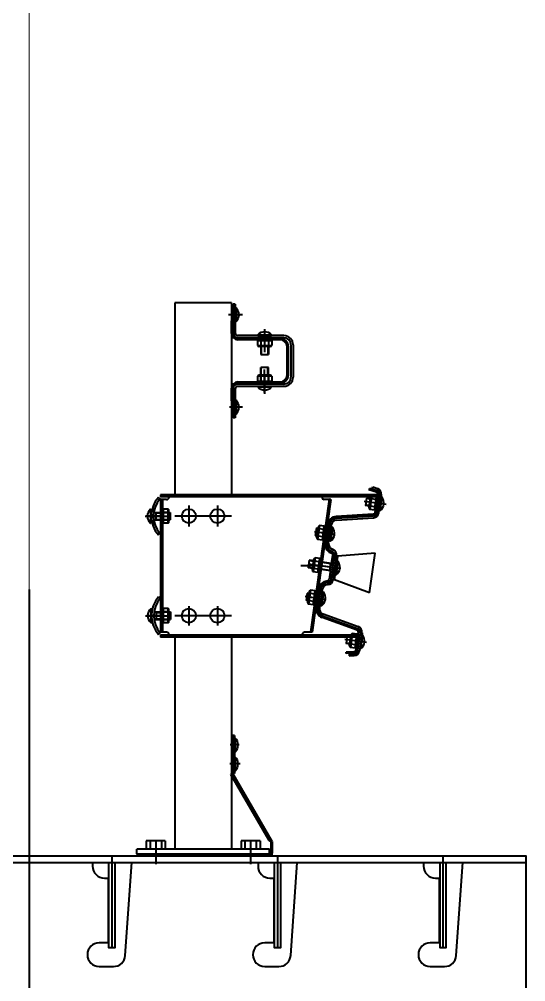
# Model space of a CAD drawing. Header units: millimetres. Extents: x 82 to 1107, y 39 to 638.
# Drawn here: x 1060.233 to 1061.304, y 468.68 to 470.715 of the extents above; entities that cross this region are included whole.
import ezdxf

# ---------------------------------------------------------------- set-up
doc = ezdxf.new("R2010")
doc.units = ezdxf.units.MM
doc.linetypes.add('CENTER2', pattern=[28.575, 19.05, -3.175, 3.175, -3.175])
doc.layers.add('axis', color=40, linetype='CENTER2', lineweight=20)
doc.layers.add('elevation', color=250, linetype='Continuous', lineweight=40)

msp = doc.modelspace()

# ---------------------------------------------------------------- linework, layer by layer
at = {"layer": 'axis'}
msp.add_line((1060.2535, 475.674), (1060.2535, 463.9072), dxfattribs=at)
at = {"layer": 'elevation'}
for p, q in [((1060.6814, 470.1154), (1060.5612, 470.1154)), ((1060.5612, 470.1154), (1060.5612, 469.7096)), ((1060.6814, 470.1154), (1060.6814, 469.7096)), ((1060.6893, 470.1128), (1060.6848, 470.1128)), ((1060.6848, 470.1128), (1060.6848, 470.0512)), ((1060.6893, 470.1128), (1060.6893, 470.0512)), ((1060.6848, 470.0983), (1060.6814, 470.0983)), ((1060.6911, 470.1049), (1060.6893, 470.1049)), ((1060.6893, 470.1049), (1060.6893, 470.0758)), ((1060.6911, 470.1049), (1060.6911, 470.0758)), ((1060.7045, 470.0903), (1060.6748, 470.0903)), ((1060.6848, 470.0823), (1060.6814, 470.0823)), ((1060.6844, 470.0775), (1060.6814, 470.0775)), ((1060.6814, 470.0504), (1060.6814, 470.0775)), ((1060.6844, 470.0504), (1060.6844, 470.0775)), ((1060.6911, 470.0758), (1060.6893, 470.0758)), ((1060.7514, 470.0599), (1060.7514, 470.0295)), ((1060.7514, 470.0589), (1060.7514, 470.011)), ((1060.792, 470.0462), (1060.6943, 470.0462)), ((1060.792, 470.0417), (1060.6943, 470.0417)), ((1060.7837, 470.0404), (1060.6945, 470.0404)), ((1060.7837, 470.0374), (1060.6945, 470.0374)), ((1060.7664, 470.0354), (1060.7364, 470.0354)), ((1060.7364, 470.0354), (1060.7364, 470.0254)), ((1060.7369, 470.048), (1060.7659, 470.048)), ((1060.7369, 470.048), (1060.7369, 470.0462)), ((1060.7369, 470.0462), (1060.7659, 470.0462)), ((1060.7434, 470.0417), (1060.7434, 470.0404)), ((1060.7434, 470.0354), (1060.7434, 470.0254)), ((1060.7434, 470.0354), (1060.7434, 470.0254)), ((1060.7594, 470.0417), (1060.7594, 470.0404)), ((1060.7594, 470.0354), (1060.7594, 470.0254)), ((1060.7594, 470.0354), (1060.7594, 470.0254)), ((1060.7659, 470.048), (1060.7659, 470.0462)), ((1060.7664, 470.0354), (1060.7664, 470.0254)), ((1060.7364, 470.0254), (1060.7664, 470.0254)), ((1060.7634, 470.0234), (1060.7394, 470.0234)), ((1060.7434, 470.0234), (1060.7434, 470.0061)), ((1060.7444, 470.0234), (1060.7444, 470.0061)), ((1060.7584, 470.0234), (1060.7584, 470.0061)), ((1060.7594, 470.0234), (1060.7594, 470.0061)), ((1060.7987, 469.9632), (1060.7987, 470.0224)), ((1060.8017, 469.9632), (1060.8017, 470.0224)), ((1060.807, 470.0266), (1060.807, 469.9585)), ((1060.8115, 470.0266), (1060.8115, 469.9585)), ((1060.7434, 470.0061), (1060.7594, 470.0061)), ((1060.7594, 469.979), (1060.7434, 469.979)), ((1060.7434, 469.9622), (1060.7434, 469.979)), ((1060.7444, 469.9622), (1060.7444, 469.979)), ((1060.7514, 469.9262), (1060.7514, 469.9742)), ((1060.7584, 469.9622), (1060.7584, 469.979)), ((1060.7594, 469.9622), (1060.7594, 469.979)), ((1060.7664, 469.9602), (1060.7364, 469.9602)), ((1060.7364, 469.9602), (1060.7364, 469.9502)), ((1060.7364, 469.9502), (1060.7664, 469.9502)), ((1060.7634, 469.9622), (1060.7394, 469.9622)), ((1060.7434, 469.9602), (1060.7434, 469.9502)), ((1060.7434, 469.9502), (1060.7434, 469.9602)), ((1060.7514, 469.9622), (1060.7514, 469.9482)), ((1060.7514, 469.9571), (1060.7514, 469.9231)), ((1060.7594, 469.9602), (1060.7594, 469.9502)), ((1060.7594, 469.9502), (1060.7594, 469.9602)), ((1060.7664, 469.9602), (1060.7664, 469.9502)), ((1060.6814, 469.9081), (1060.6814, 469.9352)), ((1060.6844, 469.9081), (1060.6844, 469.9352)), ((1060.6848, 469.9339), (1060.6848, 469.8723)), ((1060.6893, 469.9339), (1060.6893, 469.8723)), ((1060.792, 469.9434), (1060.6943, 469.9434)), ((1060.792, 469.9389), (1060.6943, 469.9389)), ((1060.6945, 469.9482), (1060.7837, 469.9482)), ((1060.6945, 469.9452), (1060.7837, 469.9452)), ((1060.7659, 469.9389), (1060.7369, 469.9389)), ((1060.7369, 469.9372), (1060.7369, 469.9389)), ((1060.7659, 469.9372), (1060.7369, 469.9372)), ((1060.7434, 469.9434), (1060.7434, 469.9452)), ((1060.7594, 469.9434), (1060.7594, 469.9452)), ((1060.7659, 469.9372), (1060.7659, 469.9389)), ((1060.6911, 469.9094), (1060.6893, 469.9094)), ((1060.6893, 469.9094), (1060.6893, 469.8804)), ((1060.6911, 469.9094), (1060.6911, 469.8804)), ((1060.7045, 469.8949), (1060.6771, 469.8949)), ((1060.6844, 469.9081), (1060.6814, 469.9081)), ((1060.6848, 469.9029), (1060.6814, 469.9029)), ((1060.6848, 469.8869), (1060.6814, 469.8869)), ((1060.6893, 469.8723), (1060.6848, 469.8723)), ((1060.6911, 469.8804), (1060.6893, 469.8804)), ((1060.979, 469.7224), (1060.9803, 469.7262)), ((1060.9803, 469.7262), (1060.9903, 469.7227)), ((1060.5311, 469.7096), (1060.5311, 469.7056)), ((1060.9891, 469.7096), (1060.5311, 469.7096)), ((1060.5311, 469.7096), (1060.5311, 469.7056)), ((1060.9891, 469.7056), (1060.5311, 469.7056)), ((1060.5493, 469.7056), (1060.5493, 469.7046)), ((1060.5612, 469.7146), (1060.5612, 469.7096)), ((1060.6814, 469.7146), (1060.6814, 469.7096)), ((1060.8726, 469.7056), (1060.8726, 469.7053)), ((1060.9728, 469.7232), (1060.9719, 469.7203)), ((1060.9876, 469.7153), (1060.9719, 469.7203)), ((1060.9721, 469.6818), (1060.9754, 469.7056)), ((1060.9887, 469.7181), (1060.9728, 469.7232)), ((1060.9774, 469.7056), (1060.9736, 469.6785)), ((1060.979, 469.7224), (1060.989, 469.7189)), ((1060.9836, 469.6771), (1060.9876, 469.7056)), ((1060.9849, 469.6724), (1060.9903, 469.7109)), ((1060.9889, 469.6721), (1060.9943, 469.7102)), ((1060.989, 469.6728), (1060.9942, 469.7093)), ((1060.9891, 469.7096), (1060.9891, 469.7056)), ((1060.9929, 469.6715), (1060.9982, 469.7097)), ((1060.5266, 469.7042), (1060.5301, 469.7011)), ((1060.5442, 469.6996), (1060.5311, 469.6996)), ((1060.5311, 469.6996), (1060.5311, 469.4189)), ((1060.5351, 469.6996), (1060.5351, 469.4189)), ((1060.5912, 469.6868), (1060.5912, 469.6424)), ((1060.5912, 469.6855), (1060.5912, 469.6424)), ((1060.6514, 469.6868), (1060.6514, 469.6424)), ((1060.6514, 469.6855), (1060.6514, 469.6424)), ((1060.8876, 469.7002), (1060.8482, 469.4195)), ((1060.8916, 469.6996), (1060.8521, 469.4189)), ((1060.8875, 469.6996), (1060.8776, 469.6996)), ((1060.8916, 469.6996), (1060.8876, 469.7002)), ((1061.0081, 469.6889), (1060.9621, 469.6954)), ((1060.9669, 469.7028), (1060.9647, 469.6869)), ((1060.9726, 469.6858), (1060.9647, 469.6869)), ((1060.9728, 469.6868), (1060.9648, 469.6879)), ((1060.9747, 469.7007), (1060.9668, 469.7018)), ((1060.9749, 469.7016), (1060.9669, 469.7028)), ((1060.9845, 469.6841), (1060.9746, 469.6855)), ((1060.9868, 469.7), (1060.9768, 469.7014)), ((1060.9994, 469.7048), (1060.9953, 469.676)), ((1060.9994, 469.7048), (1060.9976, 469.705)), ((1060.5098, 469.6789), (1060.5115, 469.6789)), ((1060.5098, 469.6789), (1060.5098, 469.6499)), ((1060.5115, 469.6789), (1060.5115, 469.6499)), ((1060.5115, 469.6724), (1060.5121, 469.6724)), ((1060.5168, 469.6724), (1060.5311, 469.6724)), ((1060.5216, 469.6724), (1060.5216, 469.6564)), ((1060.5216, 469.6714), (1060.5311, 469.6714)), ((1060.5351, 469.6524), (1060.5351, 469.6764)), ((1060.5351, 469.6724), (1060.5516, 469.6724)), ((1060.5371, 469.6794), (1060.5371, 469.6494)), ((1060.5471, 469.6794), (1060.5371, 469.6794)), ((1060.5471, 469.6724), (1060.5371, 469.6724)), ((1060.5471, 469.6494), (1060.5471, 469.6794)), ((1060.5491, 469.6524), (1060.5491, 469.6764)), ((1060.5491, 469.6714), (1060.5516, 469.6714)), ((1060.5516, 469.6724), (1060.5516, 469.6564)), ((1060.9812, 469.6689), (1060.9027, 469.6638)), ((1060.903, 469.66), (1060.9815, 469.6652)), ((1060.9816, 469.666), (1060.9031, 469.6608)), ((1060.9836, 469.6771), (1060.9736, 469.6785)), ((1060.9953, 469.676), (1060.9936, 469.6762)), ((1060.4988, 469.6644), (1060.5467, 469.6644)), ((1060.5377, 469.6644), (1060.5008, 469.6644)), ((1060.5098, 469.6499), (1060.5115, 469.6499)), ((1060.5115, 469.6564), (1060.5121, 469.6564)), ((1060.5168, 469.6564), (1060.5311, 469.6564)), ((1060.5216, 469.6574), (1060.5311, 469.6574)), ((1060.5351, 469.6564), (1060.5516, 469.6564)), ((1060.5471, 469.6564), (1060.5371, 469.6564)), ((1060.5471, 469.6494), (1060.5371, 469.6494)), ((1060.5491, 469.6574), (1060.5516, 469.6574)), ((1060.6814, 469.6645), (1060.5612, 469.6645)), ((1060.8677, 469.6449), (1060.8635, 469.6151)), ((1060.8776, 469.6435), (1060.8677, 469.6449)), ((1060.8787, 469.6082), (1060.8842, 469.6468)), ((1060.8787, 469.6082), (1060.8842, 469.6468)), ((1060.8826, 469.6068), (1060.8882, 469.647)), ((1060.8827, 469.6077), (1060.8881, 469.6463)), ((1060.8867, 469.6071), (1060.8921, 469.6457)), ((1060.9032, 469.656), (1060.9818, 469.6612)), ((1060.5266, 469.6246), (1060.5301, 469.6277)), ((1060.898, 469.6254), (1060.8565, 469.6312)), ((1060.8998, 469.6252), (1060.8583, 469.631)), ((1060.8608, 469.6387), (1060.8585, 469.6229)), ((1060.8646, 469.6372), (1060.8606, 469.6377)), ((1060.8647, 469.6382), (1060.8608, 469.6387)), ((1060.8619, 469.6183), (1060.8653, 469.6422)), ((1060.8775, 469.6283), (1060.8636, 469.6302)), ((1060.8766, 469.6365), (1060.8667, 469.6379)), ((1060.8734, 469.6137), (1060.8776, 469.6435)), ((1060.8758, 469.6164), (1060.8792, 469.6402)), ((1060.8932, 469.6408), (1060.8892, 469.612)), ((1060.895, 469.6405), (1060.8909, 469.6117)), ((1060.8932, 469.6408), (1060.8914, 469.641)), ((1060.895, 469.6405), (1060.8932, 469.6408)), ((1060.8625, 469.6223), (1060.8585, 469.6229)), ((1060.8626, 469.6233), (1060.8587, 469.6239)), ((1060.8734, 469.6137), (1060.8635, 469.6151)), ((1060.8744, 469.6206), (1060.8645, 469.622)), ((1060.8827, 469.6077), (1060.8827, 469.6032)), ((1060.8892, 469.612), (1060.8874, 469.6122)), ((1060.8909, 469.6117), (1060.8892, 469.612)), ((1060.8928, 469.5863), (1060.8911, 469.587)), ((1060.8942, 469.589), (1060.8924, 469.5897)), ((1060.8943, 469.5899), (1060.8926, 469.5906)), ((1060.8958, 469.5936), (1060.8941, 469.5943)), ((1060.985, 469.5864), (1060.9061, 469.5797)), ((1060.9731, 469.502), (1060.985, 469.5864)), ((1060.8454, 469.5711), (1060.8432, 469.5552)), ((1060.9082, 469.5541), (1060.8443, 469.5631)), ((1060.855, 469.5687), (1060.8453, 469.5701)), ((1060.8551, 469.5697), (1060.8454, 469.5711)), ((1060.8523, 469.5499), (1060.8557, 469.5737)), ((1060.8581, 469.5764), (1060.8539, 469.5466)), ((1060.867, 469.568), (1060.8571, 469.5694)), ((1060.868, 469.575), (1060.8581, 469.5764)), ((1060.867, 469.568), (1060.8611, 469.5689)), ((1060.867, 469.568), (1060.8611, 469.5689)), ((1060.8638, 469.5452), (1060.868, 469.575)), ((1060.8907, 469.5637), (1060.8728, 469.5662)), ((1060.8928, 469.5644), (1060.873, 469.5672)), ((1060.8908, 469.5647), (1060.8886, 469.5488)), ((1060.8917, 469.5565), (1060.8953, 469.5821)), ((1060.8957, 469.5559), (1060.8992, 469.5813)), ((1060.8957, 469.5559), (1060.8991, 469.5805)), ((1060.9024, 469.5752), (1060.8969, 469.5355)), ((1060.9017, 469.5697), (1060.8976, 469.541)), ((1060.8991, 469.5301), (1060.9061, 469.5797)), ((1060.8996, 469.5553), (1060.9032, 469.5808)), ((1060.9046, 469.5693), (1060.9006, 469.5405)), ((1060.9064, 469.5691), (1060.9024, 469.5403)), ((1060.9061, 469.5797), (1060.9031, 469.5802)), ((1060.9064, 469.5691), (1060.9046, 469.5693)), ((1060.9061, 469.5797), (1060.9057, 469.5768)), ((1060.8719, 469.5593), (1060.8277, 469.5593)), ((1060.8529, 469.5538), (1060.8432, 469.5552)), ((1060.853, 469.5548), (1060.8433, 469.5562)), ((1060.8638, 469.5452), (1060.8539, 469.5466)), ((1060.8648, 469.5521), (1060.8549, 469.5535)), ((1060.8648, 469.5521), (1060.8588, 469.553)), ((1060.8648, 469.5521), (1060.8588, 469.553)), ((1060.9122, 469.5536), (1060.8648, 469.5602)), ((1060.8906, 469.5485), (1060.8707, 469.5513)), ((1060.8887, 469.5498), (1060.8709, 469.5523)), ((1060.8917, 469.5565), (1060.8881, 469.5309)), ((1060.8957, 469.5559), (1060.8921, 469.5305)), ((1060.8957, 469.5559), (1060.8922, 469.5313)), ((1060.8996, 469.5553), (1060.8961, 469.5299)), ((1060.8996, 469.5553), (1060.8961, 469.5299)), ((1060.9036, 469.5548), (1060.8996, 469.5553)), ((1060.8846, 469.5274), (1060.8827, 469.5272)), ((1060.885, 469.5236), (1060.8831, 469.5234)), ((1060.8851, 469.5245), (1060.8833, 469.5243)), ((1060.8962, 469.5305), (1060.8991, 469.5301)), ((1060.9731, 469.502), (1060.8991, 469.5301)), ((1060.9024, 469.5403), (1060.9006, 469.5405)), ((1060.2535, 469.5092), (1060.2535, 467.5435)), ((1060.8427, 469.4814), (1060.846, 469.5052)), ((1060.8484, 469.5079), (1060.8443, 469.4781)), ((1060.8584, 469.5065), (1060.8484, 469.5079)), ((1060.8542, 469.4767), (1060.8584, 469.5065)), ((1060.8566, 469.4794), (1060.8599, 469.5032)), ((1060.865, 469.5103), (1060.8595, 469.4717)), ((1060.865, 469.5103), (1060.8595, 469.4717)), ((1060.8691, 469.5106), (1060.8634, 469.4704)), ((1060.8689, 469.5097), (1060.8635, 469.4711)), ((1060.8729, 469.5091), (1060.8675, 469.4706)), ((1060.8722, 469.504), (1060.8681, 469.4753)), ((1060.874, 469.5038), (1060.8699, 469.475)), ((1060.8757, 469.5035), (1060.8717, 469.4748)), ((1060.874, 469.5038), (1060.8722, 469.504)), ((1060.8757, 469.5035), (1060.874, 469.5038)), ((1060.8854, 469.5196), (1060.8835, 469.5194)), ((1060.5272, 469.4938), (1060.5307, 469.4907)), ((1060.8788, 469.4884), (1060.8373, 469.4943)), ((1060.8805, 469.4882), (1060.839, 469.494)), ((1060.8415, 469.5018), (1060.8393, 469.4859)), ((1060.8432, 469.4853), (1060.8393, 469.4859)), ((1060.8434, 469.4863), (1060.8394, 469.4869)), ((1060.8453, 469.5002), (1060.8414, 469.5008)), ((1060.8455, 469.5012), (1060.8415, 469.5018)), ((1060.8552, 469.4837), (1060.8452, 469.4851)), ((1060.8574, 469.4995), (1060.8475, 469.5009)), ((1060.5104, 469.4685), (1060.5122, 469.4685)), ((1060.5104, 469.4685), (1060.5104, 469.4395)), ((1060.5122, 469.4685), (1060.5122, 469.4395)), ((1060.5122, 469.462), (1060.5127, 469.462)), ((1060.5174, 469.462), (1060.5311, 469.462)), ((1060.5222, 469.462), (1060.5222, 469.446)), ((1060.5351, 469.442), (1060.5351, 469.466)), ((1060.5351, 469.462), (1060.5522, 469.462)), ((1060.5371, 469.469), (1060.5371, 469.439)), ((1060.5471, 469.469), (1060.5371, 469.469)), ((1060.5471, 469.462), (1060.5371, 469.462)), ((1060.5471, 469.439), (1060.5471, 469.469)), ((1060.5491, 469.442), (1060.5491, 469.466)), ((1060.5522, 469.462), (1060.5522, 469.446)), ((1060.5912, 469.4741), (1060.5912, 469.4333)), ((1060.6514, 469.4741), (1060.6514, 469.4333)), ((1060.8542, 469.4767), (1060.8443, 469.4781)), ((1060.8635, 469.4711), (1060.8635, 469.4666)), ((1060.8699, 469.475), (1060.8681, 469.4753)), ((1060.8717, 469.4748), (1060.8699, 469.475)), ((1060.4995, 469.454), (1060.5474, 469.454)), ((1060.5383, 469.454), (1060.5014, 469.454)), ((1060.5122, 469.446), (1060.5127, 469.446)), ((1060.5174, 469.446), (1060.5311, 469.446)), ((1060.5222, 469.461), (1060.5311, 469.461)), ((1060.5222, 469.447), (1060.5311, 469.447)), ((1060.5351, 469.446), (1060.5522, 469.446)), ((1060.5471, 469.446), (1060.5371, 469.446)), ((1060.5491, 469.461), (1060.5522, 469.461)), ((1060.5491, 469.447), (1060.5522, 469.447)), ((1060.6814, 469.454), (1060.5612, 469.454)), ((1060.9467, 469.4237), (1060.8727, 469.4503)), ((1060.9479, 469.4264), (1060.8739, 469.453)), ((1060.874, 469.4538), (1060.9481, 469.4272)), ((1060.8753, 469.4576), (1060.9494, 469.4309)), ((1060.5104, 469.4395), (1060.5122, 469.4395)), ((1060.5471, 469.439), (1060.5371, 469.439)), ((1060.5272, 469.4142), (1060.5307, 469.4173)), ((1060.5442, 469.4189), (1060.5311, 469.4189)), ((1060.5311, 469.4129), (1060.5311, 469.4089)), ((1060.946, 469.4129), (1060.5311, 469.4129)), ((1060.946, 469.4089), (1060.5311, 469.4089)), ((1060.5493, 469.4139), (1060.5493, 469.4129)), ((1060.5612, 469.4089), (1060.5612, 468.9602)), ((1060.6814, 469.4089), (1060.6814, 468.9602)), ((1060.8308, 469.4146), (1060.8306, 469.4129)), ((1060.8521, 469.4189), (1060.8358, 469.4189)), ((1060.8521, 469.4189), (1060.8482, 469.4195)), ((1060.9671, 469.3971), (1060.9208, 469.4036)), ((1060.9255, 469.4084), (1060.9237, 469.3951)), ((1060.9311, 469.39), (1060.9337, 469.4089)), ((1060.9357, 469.4089), (1060.9326, 469.3867)), ((1060.9466, 469.4), (1060.9327, 469.4019)), ((1060.9337, 469.4089), (1060.9334, 469.4089)), ((1060.9343, 469.4129), (1060.9344, 469.4138)), ((1060.9368, 469.4165), (1060.9363, 469.4129)), ((1060.9467, 469.4151), (1060.9368, 469.4165)), ((1060.9458, 469.4082), (1060.9406, 469.4089)), ((1060.9458, 469.4082), (1060.9406, 469.4089)), ((1060.9425, 469.3854), (1060.9459, 469.4089)), ((1060.9493, 469.4193), (1060.9439, 469.3808)), ((1060.946, 469.41), (1060.9467, 469.4151)), ((1060.946, 469.4129), (1060.946, 469.4089)), ((1060.9532, 469.4178), (1060.948, 469.3813)), ((1060.9573, 469.4179), (1060.9519, 469.3798)), ((1060.9584, 469.413), (1060.9543, 469.3842)), ((1060.9584, 469.413), (1060.9566, 469.4132)), ((1060.6814, 469.3853), (1060.6814, 469.1188)), ((1060.9316, 469.394), (1060.9237, 469.3951)), ((1060.9318, 469.395), (1060.9238, 469.3961)), ((1060.9425, 469.3854), (1060.9326, 469.3867)), ((1060.9435, 469.3923), (1060.9336, 469.3937)), ((1060.9435, 469.3923), (1060.9336, 469.3937)), ((1060.9479, 469.3804), (1060.948, 469.3813)), ((1060.9543, 469.3842), (1060.9525, 469.3845)), ((1060.9401, 469.3774), (1060.9236, 469.3768)), ((1060.9237, 469.3738), (1060.9236, 469.3768)), ((1060.9404, 469.3744), (1060.9237, 469.3738)), ((1060.9299, 469.3729), (1060.9404, 469.3735)), ((1060.9299, 469.3729), (1060.9301, 469.3689)), ((1060.9301, 469.3689), (1060.9407, 469.3695)), ((1060.6844, 469.2007), (1060.6814, 469.2007)), ((1060.6814, 469.2007), (1060.6814, 469.1206)), ((1060.6844, 469.2007), (1060.6844, 469.1206)), ((1060.6874, 469.2007), (1060.6844, 469.2007)), ((1060.6844, 469.2007), (1060.6844, 469.1206)), ((1060.6874, 469.2007), (1060.6874, 469.1206)), ((1060.6892, 469.1807), (1060.6785, 469.1807)), ((1060.6972, 469.1807), (1060.6797, 469.1807)), ((1060.6874, 469.1952), (1060.6874, 469.1662)), ((1060.6892, 469.1952), (1060.6874, 469.1952)), ((1060.6892, 469.1952), (1060.6892, 469.1662)), ((1060.6892, 469.1662), (1060.6874, 469.1662)), ((1060.6885, 469.1406), (1060.6778, 469.1406)), ((1060.6915, 469.1406), (1060.6808, 469.1406)), ((1060.6995, 469.1406), (1060.682, 469.1406)), ((1060.6874, 469.1551), (1060.6874, 469.1261)), ((1060.6892, 469.1551), (1060.6874, 469.1551)), ((1060.6892, 469.1551), (1060.6892, 469.1261)), ((1060.6844, 469.1206), (1060.6801, 469.1181)), ((1060.7607, 468.9783), (1060.6801, 469.1181)), ((1060.6814, 469.1206), (1060.6822, 469.1193)), ((1060.6814, 469.1158), (1060.6814, 468.9602)), ((1060.6874, 469.1206), (1060.6844, 469.1206)), ((1060.6844, 469.1206), (1060.6852, 469.1193)), ((1060.7676, 468.9762), (1060.6844, 469.1206)), ((1060.6892, 469.1261), (1060.6874, 469.1261)), ((1060.501, 468.9782), (1060.501, 468.9602)), ((1060.5411, 468.9782), (1060.501, 468.9782)), ((1060.509, 468.9782), (1060.509, 468.9602)), ((1060.5211, 468.9782), (1060.5211, 468.9289)), ((1060.5331, 468.9782), (1060.5331, 468.9602)), ((1060.5411, 468.9782), (1060.5411, 468.9602)), ((1060.7015, 468.9782), (1060.7015, 468.9602)), ((1060.7416, 468.9782), (1060.7015, 468.9782)), ((1060.7095, 468.9782), (1060.7095, 468.9602)), ((1060.7215, 468.9782), (1060.7215, 468.9289)), ((1060.7335, 468.9782), (1060.7335, 468.9602)), ((1060.7416, 468.9782), (1060.7416, 468.9602)), ((1060.7646, 468.9762), (1060.7607, 468.9783)), ((1060.7676, 468.9762), (1060.7646, 468.9762)), ((1060.7646, 468.9762), (1060.7646, 468.9522)), ((1060.7676, 468.9762), (1060.7676, 468.9522)), ((1060.7616, 468.9602), (1060.481, 468.9602)), ((1060.481, 468.9502), (1060.481, 468.9602)), ((1060.5211, 468.9602), (1060.5211, 468.9362)), ((1060.7215, 468.9602), (1060.7215, 468.9362)), ((1060.7616, 468.9502), (1060.7616, 468.9602)), ((1059.2035, 468.9322), (1061.3035, 468.9322)), ((1060.4285, 468.9462), (1060.4285, 468.7522)), ((1060.481, 468.9502), (1060.7616, 468.9502)), ((1060.481, 468.9492), (1060.481, 468.9462)), ((1060.7616, 468.9492), (1060.481, 468.9492)), ((1060.7616, 468.9462), (1060.481, 468.9462)), ((1060.7785, 468.9462), (1060.7785, 468.7522)), ((1061.1285, 468.9462), (1061.1285, 468.7522))]:
    msp.add_line(p, q, dxfattribs=at)
for points in [[(1059.2035, 468.9462), (1061.3035, 468.9462), (1061.3035, 468.2962), (1059.2035, 468.2962), (1059.2035, 468.9462)], [(1060.4215, 468.9322), (1060.4215, 468.7522), (1060.4355, 468.7522), (1060.4355, 468.9322)], [(1060.7715, 468.9322), (1060.7715, 468.7522), (1060.7855, 468.7522), (1060.7855, 468.9322)], [(1061.1215, 468.9322), (1061.1215, 468.7522), (1061.1355, 468.7522), (1061.1355, 468.9322)]]:
    msp.add_lwpolyline(points, dxfattribs=at)
for points in [[(1060.3875, 468.9322), (1060.3875, 468.9242, 0.414214), (1060.4125, 468.8992), (1060.4205, 468.8992), (1060.4205, 468.7622), (1060.4015, 468.7622, 1), (1060.4015, 468.7122), (1060.4315, 468.7122, 0.393468), (1060.4565, 468.7354), (1060.4705, 468.9322)], [(1060.7375, 468.9322), (1060.7375, 468.9242, 0.414214), (1060.7625, 468.8992), (1060.7705, 468.8992), (1060.7705, 468.7622), (1060.7515, 468.7622, 1), (1060.7515, 468.7122), (1060.7815, 468.7122, 0.393468), (1060.8065, 468.7354), (1060.8205, 468.9322)], [(1061.0875, 468.9322), (1061.0875, 468.9242, 0.414214), (1061.1125, 468.8992), (1061.1205, 468.8992), (1061.1205, 468.7622), (1061.1015, 468.7622, 1), (1061.1015, 468.7122), (1061.1315, 468.7122, 0.393468), (1061.1565, 468.7354), (1061.1705, 468.9322)]]:
    msp.add_lwpolyline(points, format="xyb", dxfattribs=at)
for centre in [(1060.5912, 469.6645), (1060.6514, 469.6645), (1060.5912, 469.454), (1060.6514, 469.454)]:
    msp.add_circle(centre, 0.015, dxfattribs=at)
for centre, radius, start, end in [((1060.6772, 470.0903), 0.02, 313.5312, 46.4688), ((1060.7514, 470.0342), 0.02, 43.5312, 136.4688), ((1060.6945, 470.0504), 0.013, 180, 270), ((1060.6945, 470.0504), 0.01, 180, 270), ((1060.6943, 470.0512), 0.00952, 180, 270), ((1060.6943, 470.0512), 0.00501, 180, 270), ((1060.7399, 470.0334), 0.00404, 29.7449, 150.2551), ((1060.7514, 470.0204), 0.017, 61.9275, 118.0725), ((1060.7629, 470.0334), 0.00404, 29.7449, 150.2551), ((1060.7837, 470.0224), 0.018, 0, 90), ((1060.7837, 470.0224), 0.015, 0, 90), ((1060.792, 470.0266), 0.0195, 0, 90), ((1060.792, 470.0266), 0.015, 0, 90), ((1060.7399, 470.0274), 0.00404, 209.7449, 330.2551), ((1060.7514, 470.0404), 0.017, 241.9275, 298.0725), ((1060.7629, 470.0274), 0.00404, 209.7449, 330.2551), ((1060.7399, 469.9582), 0.00404, 29.7449, 150.2551), ((1060.7399, 469.9522), 0.00404, 209.7449, 330.2551), ((1060.7514, 469.9452), 0.017, 61.9275, 118.0725), ((1060.7514, 469.9652), 0.017, 241.9275, 298.0725), ((1060.7629, 469.9582), 0.00404, 29.7449, 150.2551), ((1060.7629, 469.9522), 0.00404, 209.7449, 330.2551), ((1060.7837, 469.9632), 0.018, 270, 0), ((1060.7837, 469.9632), 0.015, 270, 0), ((1060.792, 469.9585), 0.015, 270, 0), ((1060.792, 469.9585), 0.0195, 270, 0), ((1060.6945, 469.9352), 0.013, 90, 180), ((1060.6945, 469.9352), 0.01, 90, 180), ((1060.6943, 469.9339), 0.00952, 90, 180), ((1060.6943, 469.9339), 0.00501, 90, 180), ((1060.7514, 469.951), 0.02, 223.5312, 316.4688), ((1060.6772, 469.8949), 0.02, 313.5312, 46.4688), ((1060.9793, 469.7046), 0.00404, 165.4694, 232.2551), ((1060.9853, 469.7037), 0.00404, 291.7449, 27.261), ((1060.9864, 469.7115), 0.00401, 352, 72.1342), ((1060.9862, 469.7104), 0.00802, 352, 72.1342), ((1060.9863, 469.7113), 0.00802, 352, 70.6901), ((1060.9863, 469.7113), 0.012, 352, 70.6901), ((1060.5717, 469.6644), 0.0601, 138.5904, 221.4096), ((1060.5717, 469.6644), 0.0555, 138.5904, 221.4096), ((1060.5442, 469.7046), 0.00501, 270, 0), ((1060.8776, 469.7046), 0.00501, 171.815, 270), ((1060.9761, 469.6817), 0.00404, 111.7449, 232.2551), ((1060.9906, 469.6913), 0.017, 143.9275, 200.0725), ((1060.9708, 469.6941), 0.017, 323.9275, 20.0725), ((1060.9837, 469.6923), 0.02, 305.5312, 38.4688), ((1060.5236, 469.6644), 0.02, 133.5312, 226.4688), ((1060.5391, 469.6759), 0.00404, 119.7449, 240.2551), ((1060.5521, 469.6644), 0.017, 151.9275, 208.0725), ((1060.5451, 469.6759), 0.00404, 299.7449, 60.2551), ((1060.5321, 469.6644), 0.017, 331.9275, 28.0725), ((1060.9809, 469.6729), 0.00401, 273.7683, 352), ((1060.981, 469.6732), 0.00802, 273.7683, 352), ((1060.9811, 469.674), 0.00802, 273.7683, 352), ((1060.981, 469.6732), 0.012, 273.7683, 352), ((1060.9821, 469.6809), 0.00404, 291.7449, 52.2551), ((1060.5391, 469.6529), 0.00404, 119.7449, 240.2551), ((1060.5451, 469.6529), 0.00404, 299.7449, 60.2551), ((1060.8692, 469.6411), 0.00404, 111.7449, 232.2551), ((1060.904, 469.6438), 0.02, 93.7683, 172), ((1060.904, 469.644), 0.016, 93.7683, 172), ((1060.9041, 469.6448), 0.016, 93.7683, 172), ((1060.904, 469.644), 0.012, 93.7683, 172), ((1060.8805, 469.6279), 0.017, 143.9275, 200.0725), ((1060.8606, 469.6307), 0.017, 323.9275, 20.0725), ((1060.8751, 469.6403), 0.00404, 291.7449, 52.2551), ((1060.8793, 469.628), 0.02, 305.5312, 38.4688), ((1060.866, 469.6183), 0.00404, 111.7449, 232.2551), ((1060.8719, 469.6174), 0.00404, 291.7449, 52.2551), ((1060.8986, 469.6056), 0.02, 172, 247.9638), ((1060.8985, 469.6046), 0.016, 172, 247.9638), ((1060.8986, 469.6055), 0.016, 172, 247.9638), ((1060.8986, 469.6055), 0.012, 172, 247.9638), ((1060.8913, 469.5826), 0.00401, 352, 67.9638), ((1060.8912, 469.5816), 0.00802, 352, 67.9638), ((1060.8913, 469.5825), 0.00802, 352, 67.9638), ((1060.8913, 469.5825), 0.012, 352, 67.9638), ((1060.8709, 469.5594), 0.017, 143.9275, 200.0725), ((1060.8596, 469.5726), 0.00404, 111.7449, 232.2551), ((1060.851, 469.5622), 0.017, 323.9275, 20.0725), ((1060.8655, 469.5718), 0.00404, 291.7449, 52.2551), ((1060.8907, 469.5566), 0.02, 305.5312, 38.4688), ((1060.8564, 469.5498), 0.00404, 111.7449, 232.2551), ((1060.8623, 469.549), 0.00404, 291.7449, 52.2551), ((1060.8848, 469.5073), 0.02, 96.0362, 172), ((1060.8848, 469.5075), 0.016, 96.0362, 172), ((1060.8849, 469.5083), 0.016, 96.0362, 172), ((1060.8841, 469.5314), 0.00401, 276.0362, 352), ((1060.8842, 469.5316), 0.00802, 276.0362, 352), ((1060.8843, 469.5325), 0.00802, 276.0362, 352), ((1060.8842, 469.5316), 0.012, 276.0362, 352), ((1060.8499, 469.5041), 0.00404, 111.7449, 232.2551), ((1060.8559, 469.5033), 0.00404, 291.7449, 52.2551), ((1060.86, 469.4911), 0.02, 305.5312, 38.4688), ((1060.8848, 469.5075), 0.012, 96.0362, 172), ((1060.5723, 469.454), 0.0601, 138.5904, 221.4096), ((1060.5723, 469.454), 0.0555, 138.5904, 221.4096), ((1060.8467, 469.4813), 0.00404, 111.7449, 232.2551), ((1060.8612, 469.4909), 0.017, 143.9275, 200.0725), ((1060.8527, 469.4805), 0.00404, 291.7449, 52.2551), ((1060.8414, 469.4937), 0.017, 323.9275, 20.0725), ((1060.5242, 469.454), 0.02, 133.5312, 226.4688), ((1060.5391, 469.4655), 0.00404, 119.7449, 240.2551), ((1060.5521, 469.454), 0.017, 151.9275, 208.0725), ((1060.5451, 469.4655), 0.00404, 299.7449, 60.2551), ((1060.5321, 469.454), 0.017, 331.9275, 28.0725), ((1060.8794, 469.4692), 0.02, 172, 250.2317), ((1060.8793, 469.4681), 0.016, 172, 250.2317), ((1060.8794, 469.4689), 0.016, 172, 250.2317), ((1060.8794, 469.4689), 0.012, 172, 250.2317), ((1060.5391, 469.4425), 0.00404, 119.7449, 240.2551), ((1060.5451, 469.4425), 0.00404, 299.7449, 60.2551), ((1060.9454, 469.4199), 0.00401, 352, 70.2317), ((1060.9452, 469.4189), 0.00802, 352, 70.2317), ((1060.9453, 469.4196), 0.00802, 352, 70.2317), ((1060.9453, 469.4196), 0.012, 352, 70.2317), ((1060.5442, 469.4139), 0.00501, 0, 90), ((1060.8358, 469.4139), 0.00501, 90, 171.815), ((1060.9496, 469.3995), 0.017, 146.6429, 200.0725), ((1060.9383, 469.4128), 0.00404, 111.7449, 177.8645), ((1060.9298, 469.4023), 0.017, 323.9275, 20.0725), ((1060.9443, 469.4119), 0.00404, 291.7449, 52.2551), ((1060.9427, 469.4005), 0.02, 305.5312, 38.4688), ((1060.9351, 469.3899), 0.00404, 111.7449, 232.2551), ((1060.94, 469.3814), 0.00401, 271.8658, 352), ((1060.9401, 469.3824), 0.00802, 271.8658, 352), ((1060.94, 469.3815), 0.00802, 273.3099, 352), ((1060.9411, 469.3891), 0.00404, 291.7449, 52.2551), ((1060.94, 469.3815), 0.012, 273.3099, 352), ((1060.6754, 469.1807), 0.02, 313.5312, 46.4688), ((1060.6754, 469.1406), 0.02, 313.5312, 46.4688), ((1060.7616, 468.9522), 0.00301, 270, 0), ((1060.7616, 468.9522), 0.00601, 270, 0)]:
    msp.add_arc(centre, radius, start, end, dxfattribs=at)

doc.saveas('drawing.dxf')
